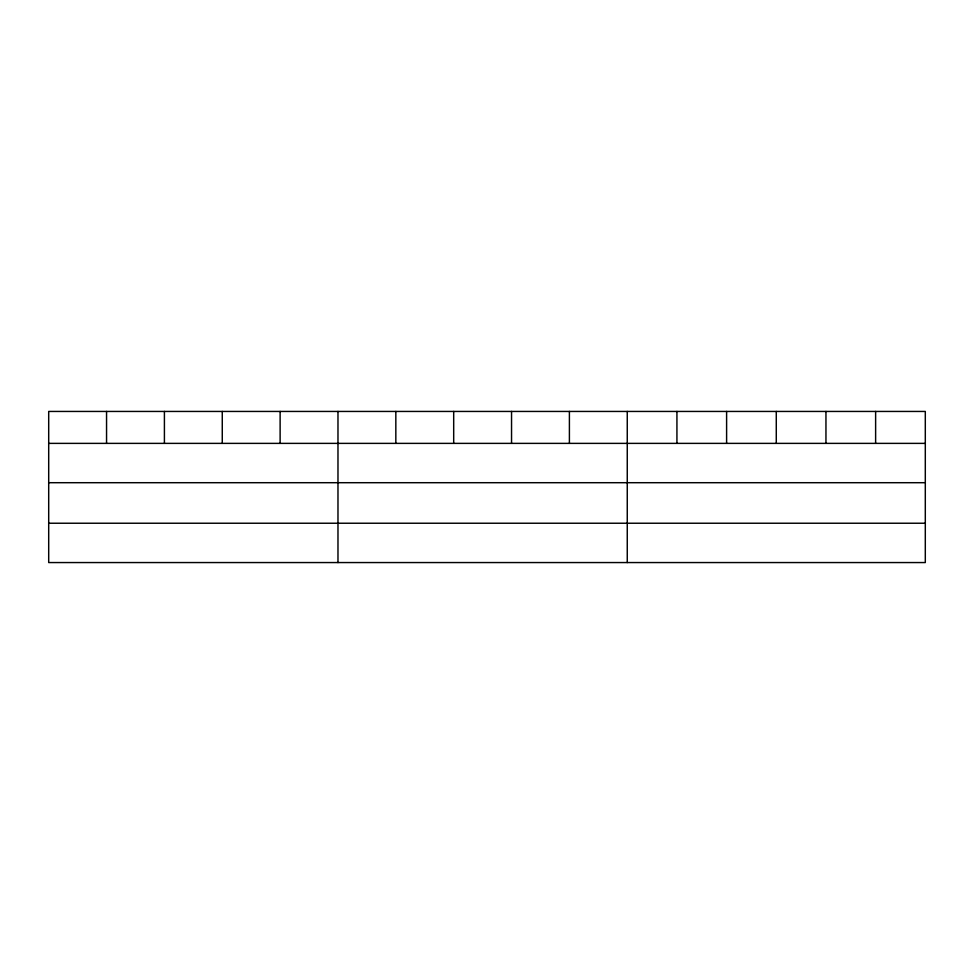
<?xml version="1.0" encoding="UTF-8"?>
<svg xmlns="http://www.w3.org/2000/svg" width="974" height="974" viewBox="0 0 974 974"><rect width="100%" height="100%" fill="white"/><g stroke="black" fill="none" stroke-linecap="round" stroke-linejoin="round"><path stroke-width="1.46" d="M925.3 482.702L925.3 411.442L48.7 411.442L48.7 562.558L925.3 562.558L925.3 482.702L48.7 482.702M48.7 443.377L925.3 443.377M48.7 523.233L925.3 523.233M875.626 411.442L875.626 443.377M825.952 411.442L825.952 443.377M776.278 411.442L776.278 443.377M726.604 411.442L726.604 443.377M676.93 411.442L676.93 443.377M627.256 411.442L627.256 562.558M569.4 411.442L569.4 443.377M511.545 411.442L511.545 443.377M453.689 411.442L453.689 443.377M395.834 411.442L395.834 443.377M337.978 411.442L337.978 562.558M280.122 411.442L280.122 443.377M222.267 411.442L222.267 443.377M164.411 411.442L164.411 443.377M106.556 411.442L106.556 443.377"/></g></svg>
